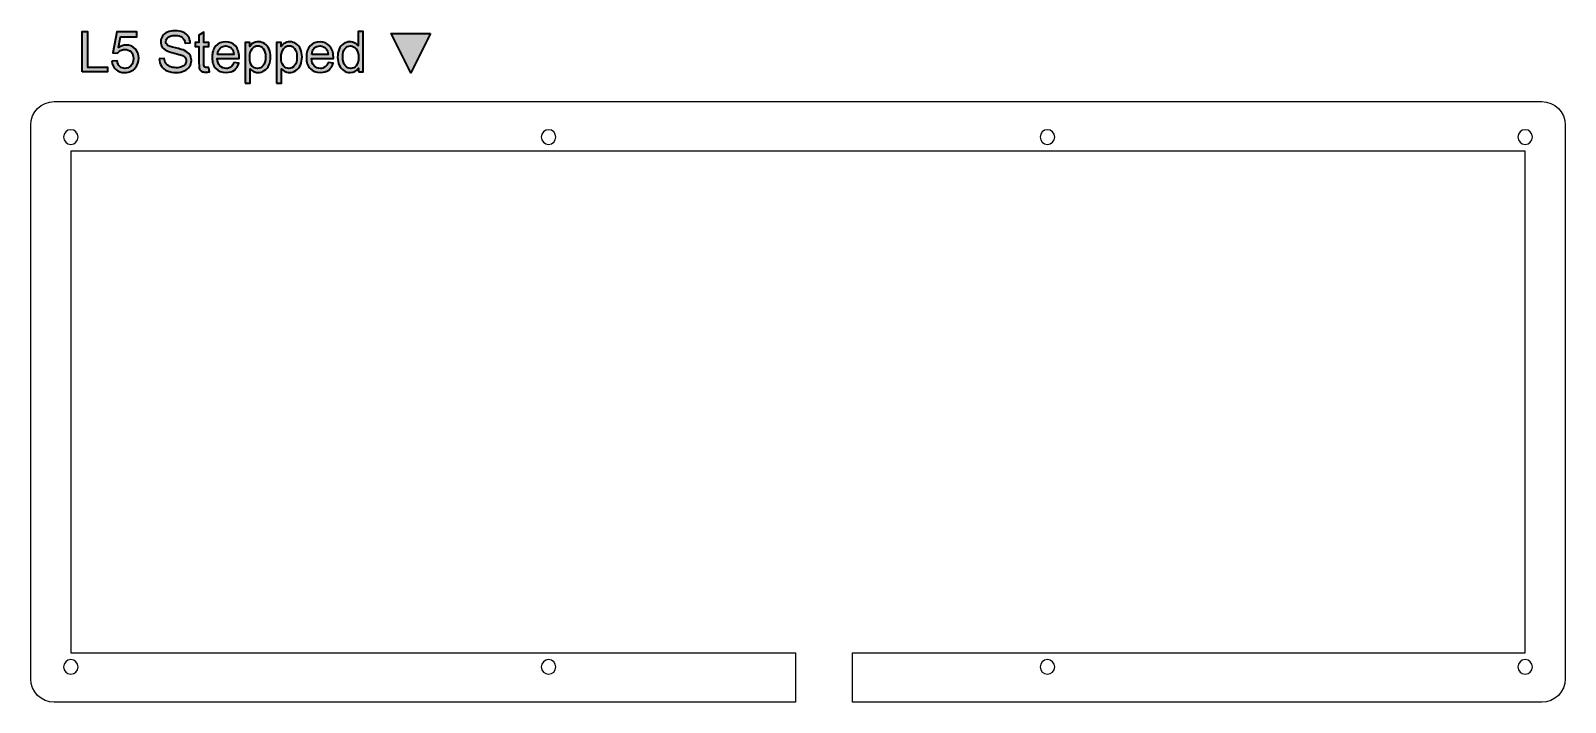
# Model space of a CAD drawing. Header units: millimetres. Extents: x 797 to 1123, y 476 to 619.
import ezdxf

# ---------------------------------------------------------------- set-up
doc = ezdxf.new("R2010")
doc.units = ezdxf.units.MM
doc.header["$MEASUREMENT"] = 0

# ---------------------------------------------------------------- blocks, each defined once
blk = doc.blocks.new('block 2')
at = {"color": 7, "lineweight": 25, "true_color": 0xffffff}
blk.add_open_spline([(797.01, 481.22), (797.01, 478.45), (799.25, 476.22), (802.01, 476.22), (802.01, 476.22), (959.5, 476.22), (959.5, 476.22), (959.5, 476.22), (959.5, 486.74), (959.5, 486.74), (959.5, 486.74), (805.54, 486.74), (805.54, 486.74), (805.54, 486.74), (805.54, 593.26), (805.54, 593.26), (805.54, 593.26), (1114.46, 593.26), (1114.46, 593.26), (1114.46, 593.26), (1114.46, 486.74), (1114.46, 486.74), (1114.46, 486.74), (971.61, 486.74), (971.61, 486.74), (971.61, 486.74), (971.61, 476.22), (971.61, 476.22), (971.61, 476.22), (1117.99, 476.22), (1117.99, 476.22), (1120.75, 476.22), (1122.99, 478.45), (1122.99, 481.22), (1122.99, 481.22), (1122.99, 598.78), (1122.99, 598.78), (1122.99, 601.55), (1120.75, 603.78), (1117.99, 603.78), (1117.99, 603.78), (802.01, 603.78), (802.01, 603.78), (799.25, 603.78), (797.01, 601.55), (797.01, 598.78), (797.01, 598.78), (797.01, 481.22), (797.01, 481.22)], degree=3, knots=[0, 0, 0, 0, 1, 1, 1, 2, 2, 2, 3, 3, 3, 4, 4, 4, 5, 5, 5, 6, 6, 6, 7, 7, 7, 8, 8, 8, 9, 9, 9, 10, 10, 10, 11, 11, 11, 12, 12, 12, 13, 13, 13, 14, 14, 14, 15, 15, 15, 16, 16, 16, 16], dxfattribs=at)
blk = doc.blocks.new('block 3')
at = {"color": 7, "lineweight": 25, "true_color": 0xffffff}
blk.add_open_spline([(905.46, 483.74), (905.46, 484.6), (906.15, 485.29), (907.01, 485.29), (907.86, 485.29), (908.56, 484.6), (908.56, 483.74), (908.56, 482.88), (907.86, 482.19), (907.01, 482.19), (906.15, 482.19), (905.46, 482.88), (905.46, 483.74), (905.46, 483.74), (905.46, 483.74), (905.46, 483.74)], degree=3, knots=[0, 0, 0, 0, 1, 1, 1, 2, 2, 2, 3, 3, 3, 4, 4, 4, 5, 5, 5, 5], dxfattribs=at)
blk = doc.blocks.new('block 4')
at = {"color": 7, "lineweight": 25, "true_color": 0xffffff}
blk.add_open_spline([(1011.44, 596.26), (1011.44, 597.12), (1012.14, 597.81), (1012.99, 597.81), (1013.85, 597.81), (1014.54, 597.12), (1014.54, 596.26), (1014.54, 595.4), (1013.85, 594.71), (1012.99, 594.71), (1012.14, 594.71), (1011.44, 595.4), (1011.44, 596.26), (1011.44, 596.26), (1011.44, 596.26), (1011.44, 596.26)], degree=3, knots=[0, 0, 0, 0, 1, 1, 1, 2, 2, 2, 3, 3, 3, 4, 4, 4, 5, 5, 5, 5], dxfattribs=at)
blk = doc.blocks.new('block 5')
at = {"color": 7, "lineweight": 25, "true_color": 0xffffff}
blk.add_open_spline([(905.46, 596.26), (905.46, 597.12), (906.15, 597.81), (907.01, 597.81), (907.86, 597.81), (908.56, 597.12), (908.56, 596.26), (908.56, 595.4), (907.86, 594.71), (907.01, 594.71), (906.15, 594.71), (905.46, 595.4), (905.46, 596.26), (905.46, 596.26), (905.46, 596.26), (905.46, 596.26)], degree=3, knots=[0, 0, 0, 0, 1, 1, 1, 2, 2, 2, 3, 3, 3, 4, 4, 4, 5, 5, 5, 5], dxfattribs=at)
blk = doc.blocks.new('block 6')
at = {"color": 7, "lineweight": 25, "true_color": 0xffffff}
blk.add_open_spline([(1011.44, 483.74), (1011.44, 484.6), (1012.14, 485.29), (1012.99, 485.29), (1013.85, 485.29), (1014.54, 484.6), (1014.54, 483.74), (1014.54, 482.88), (1013.85, 482.19), (1012.99, 482.19), (1012.14, 482.19), (1011.44, 482.88), (1011.44, 483.74), (1011.44, 483.74), (1011.44, 483.74), (1011.44, 483.74)], degree=3, knots=[0, 0, 0, 0, 1, 1, 1, 2, 2, 2, 3, 3, 3, 4, 4, 4, 5, 5, 5, 5], dxfattribs=at)
blk = doc.blocks.new('block 7')
at = {"color": 7, "lineweight": 25, "true_color": 0xffffff}
blk.add_open_spline([(803.99, 483.74), (803.99, 484.6), (804.68, 485.29), (805.54, 485.29), (806.39, 485.29), (807.09, 484.6), (807.09, 483.74), (807.09, 482.88), (806.39, 482.19), (805.54, 482.19), (804.68, 482.19), (803.99, 482.88), (803.99, 483.74), (803.99, 483.74), (803.99, 483.74), (803.99, 483.74)], degree=3, knots=[0, 0, 0, 0, 1, 1, 1, 2, 2, 2, 3, 3, 3, 4, 4, 4, 5, 5, 5, 5], dxfattribs=at)
blk = doc.blocks.new('block 8')
at = {"color": 7, "lineweight": 25, "true_color": 0xffffff}
blk.add_open_spline([(1112.91, 596.26), (1112.91, 597.12), (1113.61, 597.81), (1114.46, 597.81), (1115.32, 597.81), (1116.01, 597.12), (1116.01, 596.26), (1116.01, 595.4), (1115.32, 594.71), (1114.46, 594.71), (1113.61, 594.71), (1112.91, 595.4), (1112.91, 596.26), (1112.91, 596.26), (1112.91, 596.26), (1112.91, 596.26)], degree=3, knots=[0, 0, 0, 0, 1, 1, 1, 2, 2, 2, 3, 3, 3, 4, 4, 4, 5, 5, 5, 5], dxfattribs=at)
blk = doc.blocks.new('block 9')
at = {"color": 7, "lineweight": 25, "true_color": 0xffffff}
blk.add_open_spline([(803.99, 596.26), (803.99, 597.12), (804.68, 597.81), (805.54, 597.81), (806.39, 597.81), (807.09, 597.12), (807.09, 596.26), (807.09, 595.4), (806.39, 594.71), (805.54, 594.71), (804.68, 594.71), (803.99, 595.4), (803.99, 596.26), (803.99, 596.26), (803.99, 596.26), (803.99, 596.26)], degree=3, knots=[0, 0, 0, 0, 1, 1, 1, 2, 2, 2, 3, 3, 3, 4, 4, 4, 5, 5, 5, 5], dxfattribs=at)
blk = doc.blocks.new('block 10')
at = {"color": 7, "lineweight": 25, "true_color": 0xffffff}
blk.add_open_spline([(1112.91, 483.74), (1112.91, 484.6), (1113.61, 485.29), (1114.46, 485.29), (1115.32, 485.29), (1116.01, 484.6), (1116.01, 483.74), (1116.01, 482.88), (1115.32, 482.19), (1114.46, 482.19), (1113.61, 482.19), (1112.91, 482.88), (1112.91, 483.74), (1112.91, 483.74), (1112.91, 483.74), (1112.91, 483.74)], degree=3, knots=[0, 0, 0, 0, 1, 1, 1, 2, 2, 2, 3, 3, 3, 4, 4, 4, 5, 5, 5, 5], dxfattribs=at)
blk = doc.blocks.new('block 11')
at = {"true_color": 0xed1c24}
h = blk.add_hatch(color=240, dxfattribs=at)
h.dxf.hatch_style = 2
h.paths.add_polyline_path([(807.97, 610.11), (807.97, 618.7), (809.1, 618.7), (809.1, 611.12), (813.33, 611.12), (813.33, 610.11)])
h = blk.add_hatch(color=240, dxfattribs=at)
h.dxf.hatch_style = 2
edge = h.paths.add_edge_path()
edge.add_spline(control_points=[(814.26, 612.36), (814.26, 612.36), (815.37, 612.45), (815.37, 612.45), (815.45, 611.91), (815.64, 611.51), (815.94, 611.24), (816.24, 610.96), (816.6, 610.83), (817.02, 610.83), (817.53, 610.83), (817.96, 611.02), (818.31, 611.4), (818.66, 611.79), (818.83, 612.29), (818.83, 612.93), (818.83, 613.53), (818.67, 614), (818.33, 614.35), (817.99, 614.7), (817.55, 614.87), (817, 614.87), (816.66, 614.87), (816.35, 614.79), (816.08, 614.64), (815.81, 614.49), (815.59, 614.29), (815.44, 614.04), (815.44, 614.04), (814.45, 614.17), (814.45, 614.17), (814.45, 614.17), (815.28, 618.58), (815.28, 618.58), (815.28, 618.58), (819.55, 618.58), (819.55, 618.58), (819.55, 618.58), (819.55, 617.57), (819.55, 617.57), (819.55, 617.57), (816.12, 617.57), (816.12, 617.57), (816.12, 617.57), (815.66, 615.26), (815.66, 615.26), (816.17, 615.62), (816.72, 615.8), (817.28, 615.8), (818.03, 615.8), (818.66, 615.54), (819.18, 615.02), (819.7, 614.5), (819.95, 613.84), (819.95, 613.02), (819.95, 612.24), (819.73, 611.57), (819.27, 611), (818.72, 610.31), (817.97, 609.96), (817.02, 609.96), (816.24, 609.96), (815.6, 610.18), (815.1, 610.62), (814.61, 611.05), (814.33, 611.63), (814.26, 612.36)], knot_values=[0, 0, 0, 0, 1, 1, 1, 2, 2, 2, 3, 3, 3, 4, 4, 4, 5, 5, 5, 6, 6, 6, 7, 7, 7, 8, 8, 8, 9, 9, 9, 10, 10, 10, 11, 11, 11, 12, 12, 12, 13, 13, 13, 14, 14, 14, 15, 15, 15, 16, 16, 16, 17, 17, 17, 18, 18, 18, 19, 19, 19, 20, 20, 20, 21, 21, 21, 22, 22, 22, 22], degree=3, periodic=1)
h = blk.add_hatch(color=240, dxfattribs=at)
h.dxf.hatch_style = 2
edge = h.paths.add_edge_path()
edge.add_spline(control_points=[(824.31, 612.87), (824.31, 612.87), (825.38, 612.96), (825.38, 612.96), (825.43, 612.53), (825.55, 612.18), (825.73, 611.9), (825.92, 611.63), (826.21, 611.41), (826.6, 611.24), (826.99, 611.07), (827.43, 610.98), (827.92, 610.98), (828.35, 610.98), (828.73, 611.04), (829.06, 611.17), (829.4, 611.3), (829.64, 611.48), (829.81, 611.7), (829.97, 611.93), (830.05, 612.17), (830.05, 612.44), (830.05, 612.71), (829.97, 612.94), (829.81, 613.15), (829.66, 613.35), (829.4, 613.52), (829.04, 613.65), (828.81, 613.74), (828.3, 613.88), (827.51, 614.07), (826.72, 614.26), (826.17, 614.44), (825.85, 614.61), (825.44, 614.82), (825.14, 615.09), (824.94, 615.41), (824.74, 615.73), (824.64, 616.08), (824.64, 616.48), (824.64, 616.91), (824.76, 617.32), (825, 617.69), (825.25, 618.07), (825.61, 618.36), (826.08, 618.55), (826.56, 618.75), (827.08, 618.84), (827.66, 618.84), (828.3, 618.84), (828.86, 618.74), (829.34, 618.54), (829.83, 618.33), (830.2, 618.03), (830.47, 617.63), (830.73, 617.23), (830.87, 616.78), (830.89, 616.28), (830.89, 616.28), (829.8, 616.2), (829.8, 616.2), (829.74, 616.74), (829.54, 617.15), (829.2, 617.43), (828.86, 617.7), (828.37, 617.84), (827.71, 617.84), (827.02, 617.84), (826.52, 617.72), (826.2, 617.46), (825.89, 617.21), (825.73, 616.91), (825.73, 616.55), (825.73, 616.24), (825.84, 615.99), (826.06, 615.79), (826.28, 615.59), (826.85, 615.39), (827.78, 615.18), (828.7, 614.97), (829.34, 614.79), (829.68, 614.63), (830.18, 614.4), (830.55, 614.11), (830.79, 613.75), (831.03, 613.4), (831.15, 612.99), (831.15, 612.53), (831.15, 612.08), (831.01, 611.65), (830.75, 611.24), (830.49, 610.84), (830.11, 610.52), (829.62, 610.3), (829.13, 610.07), (828.58, 609.96), (827.97, 609.96), (827.19, 609.96), (826.54, 610.07), (826.02, 610.3), (825.49, 610.53), (825.08, 610.87), (824.78, 611.32), (824.48, 611.78), (824.32, 612.29), (824.31, 612.87)], knot_values=[0, 0, 0, 0, 1, 1, 1, 2, 2, 2, 3, 3, 3, 4, 4, 4, 5, 5, 5, 6, 6, 6, 7, 7, 7, 8, 8, 8, 9, 9, 9, 10, 10, 10, 11, 11, 11, 12, 12, 12, 13, 13, 13, 14, 14, 14, 15, 15, 15, 16, 16, 16, 17, 17, 17, 18, 18, 18, 19, 19, 19, 20, 20, 20, 21, 21, 21, 22, 22, 22, 23, 23, 23, 24, 24, 24, 25, 25, 25, 26, 26, 26, 27, 27, 27, 28, 28, 28, 29, 29, 29, 30, 30, 30, 31, 31, 31, 32, 32, 32, 33, 33, 33, 34, 34, 34, 35, 35, 35, 35], degree=3, periodic=1)
h = blk.add_hatch(color=240, dxfattribs=at)
h.dxf.hatch_style = 2
edge = h.paths.add_edge_path()
edge.add_spline(control_points=[(834.87, 611.05), (834.87, 611.05), (835.02, 610.12), (835.02, 610.12), (834.72, 610.06), (834.46, 610.03), (834.22, 610.03), (833.84, 610.03), (833.54, 610.09), (833.33, 610.21), (833.12, 610.33), (832.97, 610.49), (832.89, 610.68), (832.8, 610.88), (832.76, 611.3), (832.76, 611.93), (832.76, 611.93), (832.76, 615.51), (832.76, 615.51), (832.76, 615.51), (831.98, 615.51), (831.98, 615.51), (831.98, 615.51), (831.98, 616.33), (831.98, 616.33), (831.98, 616.33), (832.76, 616.33), (832.76, 616.33), (832.76, 616.33), (832.76, 617.87), (832.76, 617.87), (832.76, 617.87), (833.81, 618.5), (833.81, 618.5), (833.81, 618.5), (833.81, 616.33), (833.81, 616.33), (833.81, 616.33), (834.87, 616.33), (834.87, 616.33), (834.87, 616.33), (834.87, 615.51), (834.87, 615.51), (834.87, 615.51), (833.81, 615.51), (833.81, 615.51), (833.81, 615.51), (833.81, 611.87), (833.81, 611.87), (833.81, 611.57), (833.82, 611.38), (833.86, 611.29), (833.9, 611.21), (833.96, 611.14), (834.04, 611.09), (834.13, 611.04), (834.25, 611.01), (834.4, 611.01), (834.52, 611.01), (834.67, 611.02), (834.87, 611.05)], knot_values=[0, 0, 0, 0, 1, 1, 1, 2, 2, 2, 3, 3, 3, 4, 4, 4, 5, 5, 5, 6, 6, 6, 7, 7, 7, 8, 8, 8, 9, 9, 9, 10, 10, 10, 11, 11, 11, 12, 12, 12, 13, 13, 13, 14, 14, 14, 15, 15, 15, 16, 16, 16, 17, 17, 17, 18, 18, 18, 19, 19, 19, 20, 20, 20, 20], degree=3, periodic=1)
h = blk.add_hatch(color=240, dxfattribs=at)
h.dxf.hatch_style = 2
edge = h.paths.add_edge_path()
edge.add_spline(control_points=[(840.16, 612.11), (840.16, 612.11), (841.25, 611.98), (841.25, 611.98), (841.07, 611.34), (840.76, 610.85), (840.29, 610.49), (839.83, 610.14), (839.23, 609.97), (838.51, 609.97), (837.6, 609.97), (836.88, 610.25), (836.35, 610.81), (835.81, 611.37), (835.55, 612.15), (835.55, 613.17), (835.55, 614.21), (835.81, 615.03), (836.35, 615.6), (836.89, 616.18), (837.59, 616.47), (838.45, 616.47), (839.28, 616.47), (839.96, 616.19), (840.49, 615.62), (841.02, 615.05), (841.28, 614.26), (841.28, 613.23), (841.28, 613.17), (841.28, 613.07), (841.28, 612.95), (841.28, 612.95), (836.64, 612.95), (836.64, 612.95), (836.67, 612.27), (836.87, 611.74), (837.22, 611.38), (837.56, 611.02), (838, 610.83), (838.52, 610.83), (838.9, 610.83), (839.23, 610.94), (839.51, 611.14), (839.78, 611.34), (840, 611.67), (840.16, 612.11)], knot_values=[0, 0, 0, 0, 1, 1, 1, 2, 2, 2, 3, 3, 3, 4, 4, 4, 5, 5, 5, 6, 6, 6, 7, 7, 7, 8, 8, 8, 9, 9, 9, 10, 10, 10, 11, 11, 11, 12, 12, 12, 13, 13, 13, 14, 14, 14, 15, 15, 15, 15], degree=3, periodic=1)
edge = h.paths.add_edge_path()
edge.add_spline(control_points=[(836.69, 613.82), (836.69, 613.82), (840.17, 613.82), (840.17, 613.82), (840.12, 614.34), (839.99, 614.73), (839.77, 614.99), (839.43, 615.4), (839, 615.6), (838.46, 615.6), (837.98, 615.6), (837.57, 615.44), (837.24, 615.12), (836.91, 614.79), (836.73, 614.36), (836.69, 613.82)], knot_values=[0, 0, 0, 0, 1, 1, 1, 2, 2, 2, 3, 3, 3, 4, 4, 4, 5, 5, 5, 5], degree=3, periodic=1)
h = blk.add_hatch(color=240, dxfattribs=at)
h.dxf.hatch_style = 2
edge = h.paths.add_edge_path()
edge.add_spline(control_points=[(842.57, 607.72), (842.57, 607.72), (842.57, 616.33), (842.57, 616.33), (842.57, 616.33), (843.53, 616.33), (843.53, 616.33), (843.53, 616.33), (843.53, 615.52), (843.53, 615.52), (843.76, 615.84), (844.01, 616.08), (844.3, 616.23), (844.58, 616.39), (844.93, 616.47), (845.34, 616.47), (845.87, 616.47), (846.34, 616.33), (846.74, 616.06), (847.15, 615.79), (847.46, 615.4), (847.66, 614.9), (847.87, 614.41), (847.97, 613.86), (847.97, 613.27), (847.97, 612.63), (847.86, 612.06), (847.63, 611.55), (847.4, 611.04), (847.07, 610.65), (846.63, 610.37), (846.2, 610.1), (845.74, 609.97), (845.26, 609.97), (844.91, 609.97), (844.59, 610.04), (844.31, 610.19), (844.03, 610.34), (843.81, 610.53), (843.63, 610.75), (843.63, 610.75), (843.63, 607.72), (843.63, 607.72), (843.63, 607.72), (842.57, 607.72), (842.57, 607.72)], knot_values=[0, 0, 0, 0, 1, 1, 1, 2, 2, 2, 3, 3, 3, 4, 4, 4, 5, 5, 5, 6, 6, 6, 7, 7, 7, 8, 8, 8, 9, 9, 9, 10, 10, 10, 11, 11, 11, 12, 12, 12, 13, 13, 13, 14, 14, 14, 15, 15, 15, 15], degree=3, periodic=1)
edge = h.paths.add_edge_path()
edge.add_spline(control_points=[(843.53, 613.18), (843.53, 612.38), (843.69, 611.79), (844.01, 611.41), (844.34, 611.03), (844.73, 610.83), (845.19, 610.83), (845.66, 610.83), (846.06, 611.03), (846.39, 611.43), (846.73, 611.83), (846.9, 612.44), (846.9, 613.27), (846.9, 614.06), (846.73, 614.66), (846.41, 615.05), (846.08, 615.45), (845.69, 615.64), (845.24, 615.64), (844.79, 615.64), (844.39, 615.43), (844.04, 615.01), (843.7, 614.59), (843.53, 613.98), (843.53, 613.18)], knot_values=[0, 0, 0, 0, 1, 1, 1, 2, 2, 2, 3, 3, 3, 4, 4, 4, 5, 5, 5, 6, 6, 6, 7, 7, 7, 8, 8, 8, 8], degree=3, periodic=1)
h = blk.add_hatch(color=240, dxfattribs=at)
h.dxf.hatch_style = 2
edge = h.paths.add_edge_path()
edge.add_spline(control_points=[(849.24, 607.72), (849.24, 607.72), (849.24, 616.33), (849.24, 616.33), (849.24, 616.33), (850.21, 616.33), (850.21, 616.33), (850.21, 616.33), (850.21, 615.52), (850.21, 615.52), (850.43, 615.84), (850.69, 616.08), (850.97, 616.23), (851.26, 616.39), (851.6, 616.47), (852.01, 616.47), (852.54, 616.47), (853.01, 616.33), (853.42, 616.06), (853.82, 615.79), (854.13, 615.4), (854.34, 614.9), (854.54, 614.41), (854.65, 613.86), (854.65, 613.27), (854.65, 612.63), (854.53, 612.06), (854.3, 611.55), (854.08, 611.04), (853.74, 610.65), (853.31, 610.37), (852.87, 610.1), (852.41, 609.97), (851.93, 609.97), (851.58, 609.97), (851.27, 610.04), (850.99, 610.19), (850.71, 610.34), (850.48, 610.53), (850.3, 610.75), (850.3, 610.75), (850.3, 607.72), (850.3, 607.72), (850.3, 607.72), (849.24, 607.72), (849.24, 607.72)], knot_values=[0, 0, 0, 0, 1, 1, 1, 2, 2, 2, 3, 3, 3, 4, 4, 4, 5, 5, 5, 6, 6, 6, 7, 7, 7, 8, 8, 8, 9, 9, 9, 10, 10, 10, 11, 11, 11, 12, 12, 12, 13, 13, 13, 14, 14, 14, 15, 15, 15, 15], degree=3, periodic=1)
edge = h.paths.add_edge_path()
edge.add_spline(control_points=[(850.2, 613.18), (850.2, 612.38), (850.36, 611.79), (850.69, 611.41), (851.01, 611.03), (851.4, 610.83), (851.86, 610.83), (852.33, 610.83), (852.73, 611.03), (853.07, 611.43), (853.4, 611.83), (853.57, 612.44), (853.57, 613.27), (853.57, 614.06), (853.41, 614.66), (853.08, 615.05), (852.75, 615.45), (852.36, 615.64), (851.91, 615.64), (851.46, 615.64), (851.06, 615.43), (850.72, 615.01), (850.37, 614.59), (850.2, 613.98), (850.2, 613.18)], knot_values=[0, 0, 0, 0, 1, 1, 1, 2, 2, 2, 3, 3, 3, 4, 4, 4, 5, 5, 5, 6, 6, 6, 7, 7, 7, 8, 8, 8, 8], degree=3, periodic=1)
h = blk.add_hatch(color=240, dxfattribs=at)
h.dxf.hatch_style = 2
edge = h.paths.add_edge_path()
edge.add_spline(control_points=[(860.18, 612.11), (860.18, 612.11), (861.27, 611.98), (861.27, 611.98), (861.1, 611.34), (860.78, 610.85), (860.31, 610.49), (859.85, 610.14), (859.25, 609.97), (858.53, 609.97), (857.62, 609.97), (856.9, 610.25), (856.37, 610.81), (855.83, 611.37), (855.57, 612.15), (855.57, 613.17), (855.57, 614.21), (855.84, 615.03), (856.38, 615.6), (856.91, 616.18), (857.61, 616.47), (858.47, 616.47), (859.31, 616.47), (859.98, 616.19), (860.51, 615.62), (861.04, 615.05), (861.3, 614.26), (861.3, 613.23), (861.3, 613.17), (861.3, 613.07), (861.3, 612.95), (861.3, 612.95), (856.66, 612.95), (856.66, 612.95), (856.7, 612.27), (856.89, 611.74), (857.24, 611.38), (857.58, 611.02), (858.02, 610.83), (858.54, 610.83), (858.92, 610.83), (859.25, 610.94), (859.53, 611.14), (859.8, 611.34), (860.02, 611.67), (860.18, 612.11)], knot_values=[0, 0, 0, 0, 1, 1, 1, 2, 2, 2, 3, 3, 3, 4, 4, 4, 5, 5, 5, 6, 6, 6, 7, 7, 7, 8, 8, 8, 9, 9, 9, 10, 10, 10, 11, 11, 11, 12, 12, 12, 13, 13, 13, 14, 14, 14, 15, 15, 15, 15], degree=3, periodic=1)
edge = h.paths.add_edge_path()
edge.add_spline(control_points=[(856.72, 613.82), (856.72, 613.82), (860.19, 613.82), (860.19, 613.82), (860.14, 614.34), (860.01, 614.73), (859.79, 614.99), (859.46, 615.4), (859.02, 615.6), (858.48, 615.6), (858, 615.6), (857.59, 615.44), (857.26, 615.12), (856.93, 614.79), (856.75, 614.36), (856.72, 613.82)], knot_values=[0, 0, 0, 0, 1, 1, 1, 2, 2, 2, 3, 3, 3, 4, 4, 4, 5, 5, 5, 5], degree=3, periodic=1)
h = blk.add_hatch(color=240, dxfattribs=at)
h.dxf.hatch_style = 2
edge = h.paths.add_edge_path()
edge.add_spline(control_points=[(866.63, 610.11), (866.63, 610.11), (866.63, 610.89), (866.63, 610.89), (866.23, 610.28), (865.65, 609.97), (864.89, 609.97), (864.39, 609.97), (863.94, 610.1), (863.52, 610.38), (863.1, 610.65), (862.78, 611.03), (862.55, 611.52), (862.33, 612.01), (862.21, 612.58), (862.21, 613.21), (862.21, 613.83), (862.31, 614.4), (862.52, 614.9), (862.73, 615.41), (863.04, 615.8), (863.45, 616.07), (863.87, 616.34), (864.33, 616.47), (864.84, 616.47), (865.22, 616.47), (865.55, 616.39), (865.84, 616.23), (866.14, 616.08), (866.38, 615.87), (866.56, 615.62), (866.56, 615.62), (866.56, 618.7), (866.56, 618.7), (866.56, 618.7), (867.61, 618.7), (867.61, 618.7), (867.61, 618.7), (867.61, 610.11), (867.61, 610.11), (867.61, 610.11), (866.63, 610.11), (866.63, 610.11)], knot_values=[0, 0, 0, 0, 1, 1, 1, 2, 2, 2, 3, 3, 3, 4, 4, 4, 5, 5, 5, 6, 6, 6, 7, 7, 7, 8, 8, 8, 9, 9, 9, 10, 10, 10, 11, 11, 11, 12, 12, 12, 13, 13, 13, 14, 14, 14, 14], degree=3, periodic=1)
edge = h.paths.add_edge_path()
edge.add_spline(control_points=[(863.3, 613.21), (863.3, 612.42), (863.46, 611.82), (863.8, 611.43), (864.14, 611.03), (864.53, 610.83), (864.99, 610.83), (865.45, 610.83), (865.84, 611.02), (866.16, 611.4), (866.49, 611.78), (866.65, 612.35), (866.65, 613.12), (866.65, 613.98), (866.48, 614.6), (866.15, 615), (865.83, 615.4), (865.42, 615.6), (864.94, 615.6), (864.47, 615.6), (864.08, 615.41), (863.77, 615.02), (863.45, 614.64), (863.3, 614.04), (863.3, 613.21)], knot_values=[0, 0, 0, 0, 1, 1, 1, 2, 2, 2, 3, 3, 3, 4, 4, 4, 5, 5, 5, 6, 6, 6, 7, 7, 7, 8, 8, 8, 8], degree=3, periodic=1)
h = blk.add_hatch(color=240, dxfattribs=at)
h.dxf.hatch_style = 2
h.paths.add_polyline_path([(881.91, 618.24), (877.75, 609.93), (873.59, 618.24)])
at = {"color": 240, "lineweight": 35, "true_color": 0xed1c24}
for points in [[(807.97, 610.11), (807.97, 618.7), (809.1, 618.7), (809.1, 611.12), (813.33, 611.12), (813.33, 610.11), (807.97, 610.11)], [(881.91, 618.24), (877.75, 609.93), (873.59, 618.24), (881.91, 618.24)]]:
    blk.add_lwpolyline(points, dxfattribs=at)
for points, knots in [([(814.26, 612.36), (814.26, 612.36), (815.37, 612.45), (815.37, 612.45), (815.45, 611.91), (815.64, 611.51), (815.94, 611.24), (816.24, 610.96), (816.6, 610.83), (817.02, 610.83), (817.53, 610.83), (817.96, 611.02), (818.31, 611.4), (818.66, 611.79), (818.83, 612.29), (818.83, 612.93), (818.83, 613.53), (818.67, 614), (818.33, 614.35), (817.99, 614.7), (817.55, 614.87), (817, 614.87), (816.66, 614.87), (816.35, 614.79), (816.08, 614.64), (815.81, 614.49), (815.59, 614.29), (815.44, 614.04), (815.44, 614.04), (814.45, 614.17), (814.45, 614.17), (814.45, 614.17), (815.28, 618.58), (815.28, 618.58), (815.28, 618.58), (819.55, 618.58), (819.55, 618.58), (819.55, 618.58), (819.55, 617.57), (819.55, 617.57), (819.55, 617.57), (816.12, 617.57), (816.12, 617.57), (816.12, 617.57), (815.66, 615.26), (815.66, 615.26), (816.17, 615.62), (816.72, 615.8), (817.28, 615.8), (818.03, 615.8), (818.66, 615.54), (819.18, 615.02), (819.7, 614.5), (819.95, 613.84), (819.95, 613.02), (819.95, 612.24), (819.73, 611.57), (819.27, 611), (818.72, 610.31), (817.97, 609.96), (817.02, 609.96), (816.24, 609.96), (815.6, 610.18), (815.1, 610.62), (814.61, 611.05), (814.33, 611.63), (814.26, 612.36)], [0, 0, 0, 0, 1, 1, 1, 2, 2, 2, 3, 3, 3, 4, 4, 4, 5, 5, 5, 6, 6, 6, 7, 7, 7, 8, 8, 8, 9, 9, 9, 10, 10, 10, 11, 11, 11, 12, 12, 12, 13, 13, 13, 14, 14, 14, 15, 15, 15, 16, 16, 16, 17, 17, 17, 18, 18, 18, 19, 19, 19, 20, 20, 20, 21, 21, 21, 22, 22, 22, 22]), ([(824.31, 612.87), (824.31, 612.87), (825.38, 612.96), (825.38, 612.96), (825.43, 612.53), (825.55, 612.18), (825.73, 611.9), (825.92, 611.63), (826.21, 611.41), (826.6, 611.24), (826.99, 611.07), (827.43, 610.98), (827.92, 610.98), (828.35, 610.98), (828.73, 611.04), (829.06, 611.17), (829.4, 611.3), (829.64, 611.48), (829.81, 611.7), (829.97, 611.93), (830.05, 612.17), (830.05, 612.44), (830.05, 612.71), (829.97, 612.94), (829.81, 613.15), (829.66, 613.35), (829.4, 613.52), (829.04, 613.65), (828.81, 613.74), (828.3, 613.88), (827.51, 614.07), (826.72, 614.26), (826.17, 614.44), (825.85, 614.61), (825.44, 614.82), (825.14, 615.09), (824.94, 615.41), (824.74, 615.73), (824.64, 616.08), (824.64, 616.48), (824.64, 616.91), (824.76, 617.32), (825, 617.69), (825.25, 618.07), (825.61, 618.36), (826.08, 618.55), (826.56, 618.75), (827.08, 618.84), (827.66, 618.84), (828.3, 618.84), (828.86, 618.74), (829.34, 618.54), (829.83, 618.33), (830.2, 618.03), (830.47, 617.63), (830.73, 617.23), (830.87, 616.78), (830.89, 616.28), (830.89, 616.28), (829.8, 616.2), (829.8, 616.2), (829.74, 616.74), (829.54, 617.15), (829.2, 617.43), (828.86, 617.7), (828.37, 617.84), (827.71, 617.84), (827.02, 617.84), (826.52, 617.72), (826.2, 617.46), (825.89, 617.21), (825.73, 616.91), (825.73, 616.55), (825.73, 616.24), (825.84, 615.99), (826.06, 615.79), (826.28, 615.59), (826.85, 615.39), (827.78, 615.18), (828.7, 614.97), (829.34, 614.79), (829.68, 614.63), (830.18, 614.4), (830.55, 614.11), (830.79, 613.75), (831.03, 613.4), (831.15, 612.99), (831.15, 612.53), (831.15, 612.08), (831.01, 611.65), (830.75, 611.24), (830.49, 610.84), (830.11, 610.52), (829.62, 610.3), (829.13, 610.07), (828.58, 609.96), (827.97, 609.96), (827.19, 609.96), (826.54, 610.07), (826.02, 610.3), (825.49, 610.53), (825.08, 610.87), (824.78, 611.32), (824.48, 611.78), (824.32, 612.29), (824.31, 612.87)], [0, 0, 0, 0, 1, 1, 1, 2, 2, 2, 3, 3, 3, 4, 4, 4, 5, 5, 5, 6, 6, 6, 7, 7, 7, 8, 8, 8, 9, 9, 9, 10, 10, 10, 11, 11, 11, 12, 12, 12, 13, 13, 13, 14, 14, 14, 15, 15, 15, 16, 16, 16, 17, 17, 17, 18, 18, 18, 19, 19, 19, 20, 20, 20, 21, 21, 21, 22, 22, 22, 23, 23, 23, 24, 24, 24, 25, 25, 25, 26, 26, 26, 27, 27, 27, 28, 28, 28, 29, 29, 29, 30, 30, 30, 31, 31, 31, 32, 32, 32, 33, 33, 33, 34, 34, 34, 35, 35, 35, 35]), ([(834.87, 611.05), (834.87, 611.05), (835.02, 610.12), (835.02, 610.12), (834.72, 610.06), (834.46, 610.03), (834.22, 610.03), (833.84, 610.03), (833.54, 610.09), (833.33, 610.21), (833.12, 610.33), (832.97, 610.49), (832.89, 610.68), (832.8, 610.88), (832.76, 611.3), (832.76, 611.93), (832.76, 611.93), (832.76, 615.51), (832.76, 615.51), (832.76, 615.51), (831.98, 615.51), (831.98, 615.51), (831.98, 615.51), (831.98, 616.33), (831.98, 616.33), (831.98, 616.33), (832.76, 616.33), (832.76, 616.33), (832.76, 616.33), (832.76, 617.87), (832.76, 617.87), (832.76, 617.87), (833.81, 618.5), (833.81, 618.5), (833.81, 618.5), (833.81, 616.33), (833.81, 616.33), (833.81, 616.33), (834.87, 616.33), (834.87, 616.33), (834.87, 616.33), (834.87, 615.51), (834.87, 615.51), (834.87, 615.51), (833.81, 615.51), (833.81, 615.51), (833.81, 615.51), (833.81, 611.87), (833.81, 611.87), (833.81, 611.57), (833.82, 611.38), (833.86, 611.29), (833.9, 611.21), (833.96, 611.14), (834.04, 611.09), (834.13, 611.04), (834.25, 611.01), (834.4, 611.01), (834.52, 611.01), (834.67, 611.02), (834.87, 611.05)], [0, 0, 0, 0, 1, 1, 1, 2, 2, 2, 3, 3, 3, 4, 4, 4, 5, 5, 5, 6, 6, 6, 7, 7, 7, 8, 8, 8, 9, 9, 9, 10, 10, 10, 11, 11, 11, 12, 12, 12, 13, 13, 13, 14, 14, 14, 15, 15, 15, 16, 16, 16, 17, 17, 17, 18, 18, 18, 19, 19, 19, 20, 20, 20, 20]), ([(840.16, 612.11), (840.16, 612.11), (841.25, 611.98), (841.25, 611.98), (841.07, 611.34), (840.76, 610.85), (840.29, 610.49), (839.83, 610.14), (839.23, 609.97), (838.51, 609.97), (837.6, 609.97), (836.88, 610.25), (836.35, 610.81), (835.81, 611.37), (835.55, 612.15), (835.55, 613.17), (835.55, 614.21), (835.81, 615.03), (836.35, 615.6), (836.89, 616.18), (837.59, 616.47), (838.45, 616.47), (839.28, 616.47), (839.96, 616.19), (840.49, 615.62), (841.02, 615.05), (841.28, 614.26), (841.28, 613.23), (841.28, 613.17), (841.28, 613.07), (841.28, 612.95), (841.28, 612.95), (836.64, 612.95), (836.64, 612.95), (836.67, 612.27), (836.87, 611.74), (837.22, 611.38), (837.56, 611.02), (838, 610.83), (838.52, 610.83), (838.9, 610.83), (839.23, 610.94), (839.51, 611.14), (839.78, 611.34), (840, 611.67), (840.16, 612.11)], [0, 0, 0, 0, 1, 1, 1, 2, 2, 2, 3, 3, 3, 4, 4, 4, 5, 5, 5, 6, 6, 6, 7, 7, 7, 8, 8, 8, 9, 9, 9, 10, 10, 10, 11, 11, 11, 12, 12, 12, 13, 13, 13, 14, 14, 14, 15, 15, 15, 15]), ([(842.57, 607.72), (842.57, 607.72), (842.57, 616.33), (842.57, 616.33), (842.57, 616.33), (843.53, 616.33), (843.53, 616.33), (843.53, 616.33), (843.53, 615.52), (843.53, 615.52), (843.76, 615.84), (844.01, 616.08), (844.3, 616.23), (844.58, 616.39), (844.93, 616.47), (845.34, 616.47), (845.87, 616.47), (846.34, 616.33), (846.74, 616.06), (847.15, 615.79), (847.46, 615.4), (847.66, 614.9), (847.87, 614.41), (847.97, 613.86), (847.97, 613.27), (847.97, 612.63), (847.86, 612.06), (847.63, 611.55), (847.4, 611.04), (847.07, 610.65), (846.63, 610.37), (846.2, 610.1), (845.74, 609.97), (845.26, 609.97), (844.91, 609.97), (844.59, 610.04), (844.31, 610.19), (844.03, 610.34), (843.81, 610.53), (843.63, 610.75), (843.63, 610.75), (843.63, 607.72), (843.63, 607.72), (843.63, 607.72), (842.57, 607.72), (842.57, 607.72)], [0, 0, 0, 0, 1, 1, 1, 2, 2, 2, 3, 3, 3, 4, 4, 4, 5, 5, 5, 6, 6, 6, 7, 7, 7, 8, 8, 8, 9, 9, 9, 10, 10, 10, 11, 11, 11, 12, 12, 12, 13, 13, 13, 14, 14, 14, 15, 15, 15, 15]), ([(849.24, 607.72), (849.24, 607.72), (849.24, 616.33), (849.24, 616.33), (849.24, 616.33), (850.21, 616.33), (850.21, 616.33), (850.21, 616.33), (850.21, 615.52), (850.21, 615.52), (850.43, 615.84), (850.69, 616.08), (850.97, 616.23), (851.26, 616.39), (851.6, 616.47), (852.01, 616.47), (852.54, 616.47), (853.01, 616.33), (853.42, 616.06), (853.82, 615.79), (854.13, 615.4), (854.34, 614.9), (854.54, 614.41), (854.65, 613.86), (854.65, 613.27), (854.65, 612.63), (854.53, 612.06), (854.3, 611.55), (854.08, 611.04), (853.74, 610.65), (853.31, 610.37), (852.87, 610.1), (852.41, 609.97), (851.93, 609.97), (851.58, 609.97), (851.27, 610.04), (850.99, 610.19), (850.71, 610.34), (850.48, 610.53), (850.3, 610.75), (850.3, 610.75), (850.3, 607.72), (850.3, 607.72), (850.3, 607.72), (849.24, 607.72), (849.24, 607.72)], [0, 0, 0, 0, 1, 1, 1, 2, 2, 2, 3, 3, 3, 4, 4, 4, 5, 5, 5, 6, 6, 6, 7, 7, 7, 8, 8, 8, 9, 9, 9, 10, 10, 10, 11, 11, 11, 12, 12, 12, 13, 13, 13, 14, 14, 14, 15, 15, 15, 15]), ([(860.18, 612.11), (860.18, 612.11), (861.27, 611.98), (861.27, 611.98), (861.1, 611.34), (860.78, 610.85), (860.31, 610.49), (859.85, 610.14), (859.25, 609.97), (858.53, 609.97), (857.62, 609.97), (856.9, 610.25), (856.37, 610.81), (855.83, 611.37), (855.57, 612.15), (855.57, 613.17), (855.57, 614.21), (855.84, 615.03), (856.38, 615.6), (856.91, 616.18), (857.61, 616.47), (858.47, 616.47), (859.31, 616.47), (859.98, 616.19), (860.51, 615.62), (861.04, 615.05), (861.3, 614.26), (861.3, 613.23), (861.3, 613.17), (861.3, 613.07), (861.3, 612.95), (861.3, 612.95), (856.66, 612.95), (856.66, 612.95), (856.7, 612.27), (856.89, 611.74), (857.24, 611.38), (857.58, 611.02), (858.02, 610.83), (858.54, 610.83), (858.92, 610.83), (859.25, 610.94), (859.53, 611.14), (859.8, 611.34), (860.02, 611.67), (860.18, 612.11)], [0, 0, 0, 0, 1, 1, 1, 2, 2, 2, 3, 3, 3, 4, 4, 4, 5, 5, 5, 6, 6, 6, 7, 7, 7, 8, 8, 8, 9, 9, 9, 10, 10, 10, 11, 11, 11, 12, 12, 12, 13, 13, 13, 14, 14, 14, 15, 15, 15, 15]), ([(866.63, 610.11), (866.63, 610.11), (866.63, 610.89), (866.63, 610.89), (866.23, 610.28), (865.65, 609.97), (864.89, 609.97), (864.39, 609.97), (863.94, 610.1), (863.52, 610.38), (863.1, 610.65), (862.78, 611.03), (862.55, 611.52), (862.33, 612.01), (862.21, 612.58), (862.21, 613.21), (862.21, 613.83), (862.31, 614.4), (862.52, 614.9), (862.73, 615.41), (863.04, 615.8), (863.45, 616.07), (863.87, 616.34), (864.33, 616.47), (864.84, 616.47), (865.22, 616.47), (865.55, 616.39), (865.84, 616.23), (866.14, 616.08), (866.38, 615.87), (866.56, 615.62), (866.56, 615.62), (866.56, 618.7), (866.56, 618.7), (866.56, 618.7), (867.61, 618.7), (867.61, 618.7), (867.61, 618.7), (867.61, 610.11), (867.61, 610.11), (867.61, 610.11), (866.63, 610.11), (866.63, 610.11)], [0, 0, 0, 0, 1, 1, 1, 2, 2, 2, 3, 3, 3, 4, 4, 4, 5, 5, 5, 6, 6, 6, 7, 7, 7, 8, 8, 8, 9, 9, 9, 10, 10, 10, 11, 11, 11, 12, 12, 12, 13, 13, 13, 14, 14, 14, 14]), ([(836.69, 613.82), (836.69, 613.82), (840.17, 613.82), (840.17, 613.82), (840.12, 614.34), (839.99, 614.73), (839.77, 614.99), (839.43, 615.4), (839, 615.6), (838.46, 615.6), (837.98, 615.6), (837.57, 615.44), (837.24, 615.12), (836.91, 614.79), (836.73, 614.36), (836.69, 613.82)], [0, 0, 0, 0, 1, 1, 1, 2, 2, 2, 3, 3, 3, 4, 4, 4, 5, 5, 5, 5]), ([(843.53, 613.18), (843.53, 612.38), (843.69, 611.79), (844.01, 611.41), (844.34, 611.03), (844.73, 610.83), (845.19, 610.83), (845.66, 610.83), (846.06, 611.03), (846.39, 611.43), (846.73, 611.83), (846.9, 612.44), (846.9, 613.27), (846.9, 614.06), (846.73, 614.66), (846.41, 615.05), (846.08, 615.45), (845.69, 615.64), (845.24, 615.64), (844.79, 615.64), (844.39, 615.43), (844.04, 615.01), (843.7, 614.59), (843.53, 613.98), (843.53, 613.18)], [0, 0, 0, 0, 1, 1, 1, 2, 2, 2, 3, 3, 3, 4, 4, 4, 5, 5, 5, 6, 6, 6, 7, 7, 7, 8, 8, 8, 8]), ([(850.2, 613.18), (850.2, 612.38), (850.36, 611.79), (850.69, 611.41), (851.01, 611.03), (851.4, 610.83), (851.86, 610.83), (852.33, 610.83), (852.73, 611.03), (853.07, 611.43), (853.4, 611.83), (853.57, 612.44), (853.57, 613.27), (853.57, 614.06), (853.41, 614.66), (853.08, 615.05), (852.75, 615.45), (852.36, 615.64), (851.91, 615.64), (851.46, 615.64), (851.06, 615.43), (850.72, 615.01), (850.37, 614.59), (850.2, 613.98), (850.2, 613.18)], [0, 0, 0, 0, 1, 1, 1, 2, 2, 2, 3, 3, 3, 4, 4, 4, 5, 5, 5, 6, 6, 6, 7, 7, 7, 8, 8, 8, 8]), ([(856.72, 613.82), (856.72, 613.82), (860.19, 613.82), (860.19, 613.82), (860.14, 614.34), (860.01, 614.73), (859.79, 614.99), (859.46, 615.4), (859.02, 615.6), (858.48, 615.6), (858, 615.6), (857.59, 615.44), (857.26, 615.12), (856.93, 614.79), (856.75, 614.36), (856.72, 613.82)], [0, 0, 0, 0, 1, 1, 1, 2, 2, 2, 3, 3, 3, 4, 4, 4, 5, 5, 5, 5]), ([(863.3, 613.21), (863.3, 612.42), (863.46, 611.82), (863.8, 611.43), (864.14, 611.03), (864.53, 610.83), (864.99, 610.83), (865.45, 610.83), (865.84, 611.02), (866.16, 611.4), (866.49, 611.78), (866.65, 612.35), (866.65, 613.12), (866.65, 613.98), (866.48, 614.6), (866.15, 615), (865.83, 615.4), (865.42, 615.6), (864.94, 615.6), (864.47, 615.6), (864.08, 615.41), (863.77, 615.02), (863.45, 614.64), (863.3, 614.04), (863.3, 613.21)], [0, 0, 0, 0, 1, 1, 1, 2, 2, 2, 3, 3, 3, 4, 4, 4, 5, 5, 5, 6, 6, 6, 7, 7, 7, 8, 8, 8, 8])]:
    blk.add_open_spline(points, degree=3, knots=knots, dxfattribs=at)

msp = doc.modelspace()

# ---------------------------------------------------------------- block references
for name in ['block 11', 'block 2', 'block 9', 'block 5', 'block 4', 'block 8', 'block 7', 'block 3', 'block 6', 'block 10']:
    msp.add_blockref(name, (0, 0))

doc.saveas('drawing.dxf')
